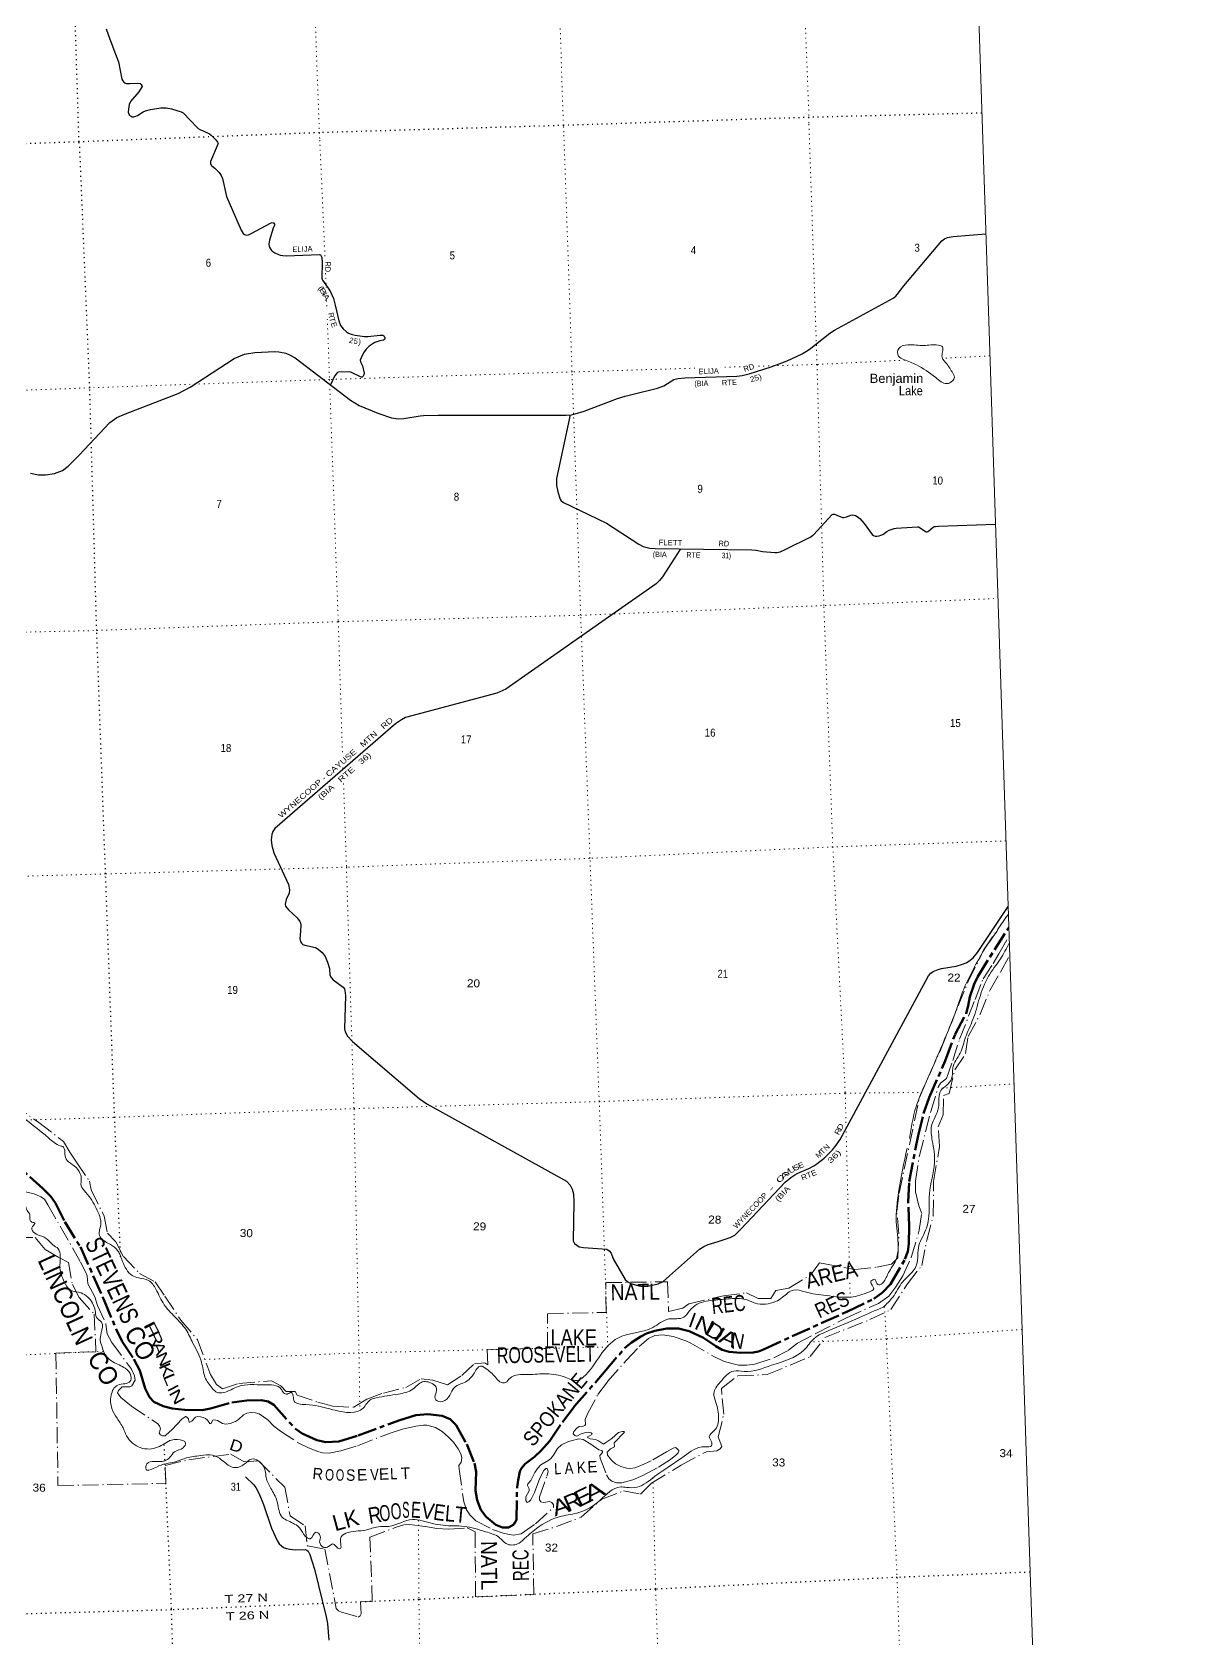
# Model space of a CAD drawing. Header units: feet. Extents: x 493183 to 745759, y 5472 to 195788.
# Drawn here: x 720451 to 745759, y 116653 to 151779 of the extents above; entities that cross this region are included whole.
import ezdxf
from ezdxf.enums import TextEntityAlignment as Align

# ---------------------------------------------------------------- set-up
doc = ezdxf.new("R2010")
doc.units = ezdxf.units.FT
doc.header["$LTSCALE"] = 70
for name, pattern in [('DOT_DASHED', [7.7, 5, -1.2, 0.3, -1.2]), ('DOTTED', [1.5, 0.3, -1.2]), ('LONG_DASH_SHORT_DASH', [9.9, 6, -1.2, 1.5, -1.2])]:
    doc.linetypes.add(name, pattern=pattern)
for name, color, linetype, lineweight in [('11', 7, 'LONG_DASH_SHORT_DASH', 60), ('29', 7, 'Continuous', 25), ('39', 7, 'Continuous', 13), ('4', 7, 'Continuous', 13), ('44', 7, 'DOT_DASHED', 13), ('6', 7, 'DOTTED', 25), ('7', 7, 'DOTTED', 13)]:
    doc.layers.add(name, color=color, linetype=linetype, lineweight=lineweight)
for name, color, linetype in [('12', 7, 'Continuous'), ('30', 7, 'Continuous'), ('41', 7, 'Continuous')]:
    doc.layers.add(name, color=color, linetype=linetype)

msp = doc.modelspace()

# ---------------------------------------------------------------- linework, layer by layer
at = {"layer": '11'}
for points in [[(735398.8, 123048.25), (735537.2, 122972.23), (735690.85, 122928.84), (735941.73, 122907.78), (736210.46, 122909.56), (736326.04, 122937.45), (736437.13, 122981.86), (738257.28, 123803.86), (738851.72, 124089.46), (739042.71, 124225.15), (739211.54, 124410.11), (739531.85, 124953.07), (739594.77, 125123.46), (739618.92, 125288.28), (739626.37, 125671.57), (739603.23, 126203.92), (739624.02, 126652.36), (739817.29, 127660.35), (739939.18, 128134.97), (740063.86, 128487.32), (740411.83, 129292.16), (740628.6, 129872.23), (740871.76, 130326.33), (740916.17, 130491.25), (740948.7, 130690.42), (741040.54, 130962.27), (741120.87, 131132.13), (741799.08, 132207.39)], [(719886.56, 127213.21), (720685.88, 126499.33), (720856.09, 126320.44), (720959.9, 126175.39), (721162.02, 125770.1), (721504.73, 125221.11), (722017.85, 124068.37), (722295.77, 123409.85), (722420.32, 123155.41), (722677.23, 122769.2), (722801.92, 122520.6), (722920.92, 122125.57), (723015.2, 121933.52), (723108.56, 121834.92), (723316.36, 121739.44), (723511.45, 121691.12), (723789.39, 121656.38), (724164.87, 121652.95), (724352.55, 121686.21), (724817.81, 121820.58), (725140.74, 121864.61), (725454.83, 121871.56), (725612.5, 121840), (725733.83, 121766.43), (726205.96, 121241.65), (726351.84, 121140.87), (726677.45, 120998.1), (726871.19, 120955.29), (727155.25, 120967.22), (727577.75, 121099.5), (728486.81, 121435.96), (728841.14, 121539.9), (729102.94, 121565.9), (729415.36, 121530.39), (729591.06, 121452.89), (729722.84, 121323.18), (729950.3, 120909.96), (730118.07, 120496.14), (730157, 120304.26), (730140.24, 119899.63), (730177.58, 119682.46), (730256.99, 119476.76), (730372.68, 119319.28), (730586.48, 119146.58), (730732.73, 119085.74), (730864.27, 119085.91), (730984.29, 119151.2), (731038.24, 119254.16), (731051.63, 119965.82), (731075.69, 120122.5), (731111.73, 120311.68), (731146.5, 120386.8), (731226.49, 120475.56), (731430.98, 120632.21), (731576.33, 120767.2), (731766.14, 120983.93), (732042.9, 121391.62), (732301.1, 121729.54), (732956.81, 122480.16), (733400.55, 123004.25), (733554, 123130.77), (733757.34, 123260.89), (733881.5, 123325.16), (734066, 123388.82), (734324.51, 123436.14), (734578.93, 123437.82), (734810.86, 123379.67), (735124.2, 123232.12), (735398.8, 123048.25)]]:
    msp.add_lwpolyline(points, dxfattribs=at)
at = {"layer": '29'}
for points in [[(722067.06, 151851.29), (722148.42, 151626.56), (722176.53, 151555.34)], [(722176.53, 151555.34), (722240.12, 151394.19), (722339.06, 151131.83), (722414.8, 150749.46), (722435.1, 150712.89), (722457.39, 150688.64), (722480.02, 150670.19), (722506.96, 150658.96), (722583.2, 150653.42), (722759.43, 150660.61), (722815.92, 150652.83), (722834.83, 150636.49), (722848.3, 150609.52), (722852.79, 150593.79), (722843.56, 150565.16), (722783.16, 150471.88), (722601.18, 150260.62), (722569.85, 150198.3), (722553.67, 150097.22), (722551.88, 150030.9), (722556.37, 150005.06), (722574.34, 149972.48), (722589.53, 149955.4)], [(722589.53, 149955.4), (722614.76, 149938.77), (722637.21, 149928.66), (722670.9, 149929.78), (722720.44, 149942.58), (722751.74, 149956.75), (722877.5, 150033.15), (722928.46, 150056.02), (723041.43, 150085.95), (723266.79, 150122.31), (723382.76, 150121.9), (723495.04, 150103.93), (723705.55, 150037.31), (723751.05, 150014.04), (723777.99, 149987.08), (723880.74, 149872.92), (724083.36, 149675.35), (724128.3, 149646.65), (724191.88, 149621.25), (724325.91, 149556.77), (724362.12, 149529.32), (724462.76, 149422.43), (724503.32, 149374.76), (724513.94, 149347.26)], [(724513.94, 149347.26), (724352.76, 148954.49), (724346.34, 148923.38), (724350.27, 148904.97), (724365.63, 148872.96), (724380.64, 148852.58), (724444.97, 148803.23), (724541.45, 148709.9), (724584.34, 148644.46), (724611.86, 148579.72), (724699.51, 148183.57), (725017.15, 147448.56), (725066.79, 147378.56), (725092.52, 147357.11), (725118.26, 147346.38), (725146.13, 147342.09), (725178.29, 147350.67), (725256, 147385.79), (725658.61, 147604.71), (725701.48, 147614.58), (725716.49, 147612.43), (725729.35, 147608.14), (725737.32, 147602.52), (725748.65, 147584.54), (725748.65, 147556.65), (725722.45, 147493.13), (725636.22, 147233.36), (725624.3, 147145.77), (725630.73, 147098.56), (725644.36, 147064.73), (725667.18, 147025.61), (725692.91, 146997.72), (725758.56, 146953.61), (725823.71, 146922.63), (725873.02, 146905.46), (725930.92, 146894.73), (726003.44, 146891.14), (726735.84, 146916.93), (726754.29, 146908.68), (726765.01, 146893.66), (726782.17, 146850.75), (726788.12, 146752.47), (726784.31, 146401.25), (726797.05, 146358.51), (726922.49, 146181.53), (726970.86, 146098.72), (727035.18, 145954.97), (727077.54, 145808.81), (727152.61, 145464.37), (727193.87, 145362.79), (727249.62, 145291.99), (727324.67, 145225.47), (727369.69, 145199.73), (727422.41, 145177.75), (727515.5, 145152.52), (727717.27, 145123.76), (727755.66, 145122.49), (727792.1, 145126.78), (728058.32, 145156.55), (728115.88, 145154.67), (728139.46, 145142.87), (728144.03, 145134.59), (728156.62, 145119.27), (728160.9, 145098.88), (728160.91, 145082.8), (728151.74, 145058.5), (728135.17, 145043.1), (728050.35, 145029.39), (728004.38, 145017.35), (727942.2, 144991.6), (727903.6, 144970.15), (727820.22, 144911.48), (727755.65, 144850), (727694.01, 144770.48), (727639.87, 144662.26), (727622.71, 144610.77), (727626.9, 144574.02), (727669.46, 144485.56), (727707.57, 144322.42), (727704.2, 144287.86), (727689.18, 144261.04), (727663.46, 144238.51), (727648.45, 144238.51), (727626.7, 144244.01), (727414.73, 144347.94), (727373.56, 144352.35), (727150.08, 144347.45), (727129.55, 144339.36), (727108.11, 144324.34), (727059.84, 144254.5), (726969.7, 144066.12)], [(720416.09, 142135.4), (720589.66, 142101.21), (720746.44, 142097.43), (720941.31, 142126.96), (721114.41, 142198.1), (721241.49, 142290.02), (721477.12, 142531.89), (722151.86, 143247.24), (722305.01, 143354.22), (722493.43, 143435.13), (723642.79, 143880.24), (723906.37, 144013.98), (724869.47, 144643), (725092.45, 144740.25), (725316.5, 144775.76), (725756.81, 144797.53), (725847.2, 144791.74), (725993.01, 144757.41), (726078.78, 144723.08), (726200.99, 144656.55), (727406.75, 143730.43), (727596.86, 143615.98), (728008.72, 143452.41), (728308.73, 143349.93), (728454.53, 143324.18), (728574.77, 143333.54), (728936.83, 143389.67), (729003.44, 143401.42), (729327.08, 143404.95), (732128.29, 143408.7), (732232.57, 143414.3), (732318.34, 143435.75), (732517.34, 143490.31), (733247.47, 143769.84), (733411.89, 143821.96), (733619.36, 143872.72), (734123.46, 143992.21), (734256.7, 144045.1), (734479.01, 144182.8), (734565.46, 144208.16), (734717.1, 144218.72), (735857.97, 144257.04), (735972.04, 144270.38), (736126.42, 144309), (736605.77, 144463.01), (736958.37, 144592.22), (737287.35, 144746.17), (737438.66, 144841.1), (737890.29, 145196.44), (737991.86, 145265.92), (739269.87, 145964.76), (739329.83, 146006.14), (739359.85, 146042.61), (739506.63, 146235.98), (740337.9, 147214.57), (740397.64, 147261.29), (740457.67, 147287.04), (740583.22, 147309.18), (741298.84, 147372)], [(732214.96, 143409.9), (731913.36, 142022.04), (731915.24, 141867.36), (731939.53, 141731.63), (731992.43, 141571.27), (732018.16, 141532.65), (732065.91, 141494.46), (732416.46, 141330.75), (733004.65, 141046), (733716.4, 140582.29), (733806.41, 140534.97), (733892.17, 140513.51), (733952.21, 140500.64), (734071.4, 140493.23), (736183.18, 140458.86), (736278.66, 140451.29), (736414.52, 140426.04), (736685.6, 140405.25), (736728.93, 140405.16), (736763.24, 140409.45), (736803.98, 140420.18), (736910.36, 140466.66), (737475.13, 140748.07), (737520.14, 140780.63), (737532.99, 140790.29), (737937.4, 141231.62), (737959.68, 141239.78), (737987.55, 141239.78), (738038.61, 141222.54), (738164.17, 141168.4), (738195.54, 141165.76), (738250.24, 141180.71), (738351.12, 141219.9), (738386.37, 141223.69), (738422.82, 141219.4), (738448.55, 141210.81), (738487.49, 141192.44), (738545.04, 141146.45), (738636.01, 141038.85), (738817.06, 140796.33), (738843.07, 140772.05), (738879.52, 140761.32), (738913.83, 140759.17), (738969.51, 140769.67), (739006.03, 140780.63), (739046.77, 140799.94), (739136.32, 140862.42), (739188.29, 140887.91), (739254.76, 140911.51), (739297.64, 140924.38), (739338.48, 140932.77), (739802.44, 140965.77), (739825.11, 140963), (739842.26, 140956.57), (739889.12, 140923.79), (739970.45, 140867.46), (739994.5, 140857.87), (740015.94, 140857.87), (740030.95, 140862.16), (740054.7, 140875.65), (740145.5, 140956.58), (740166.03, 140969.44), (740196.05, 140973.73), (740267.27, 140980.71), (741508.62, 141019.76)], [(734622.52, 140484.26), (734228.71, 139867.31), (734162.31, 139788.32), (734090.95, 139715.65), (733053.83, 138988.84)], [(733053.83, 138988.84), (730804.65, 137412.63), (730607.39, 137324.42), (728613.71, 136793.29), (728523.11, 136748.06), (728396.47, 136659.83), (725754.62, 134366.55), (725714.23, 134306.41), (725688.5, 134237.75), (725675.92, 134119.24), (725688.5, 133997.45), (725733.87, 133838.45), (726053.01, 133141.37), (726073.63, 133024.4), (726065.88, 132952.57), (726001.02, 132817.63), (725980.11, 132716.55), (725988.68, 132669.35), (726053.01, 132592.11), (726246.06, 132419.35), (726306.02, 132332.5), (726318.89, 132306.75), (726326.51, 132256.36), (726314.84, 132123), (726304.92, 131953.53), (726318.89, 131899.1), (726336.04, 131864.77), (726370.35, 131834.73), (726412.26, 131818.01), (726644.48, 131767.14), (726704.84, 131729.6), (726790.96, 131655.69), (726854.93, 131570.83), (726910.68, 131446.39), (726951.03, 131305.51), (726958.03, 131161.01), (726987.87, 131111.69), (727031.26, 131064.05), (727246.62, 130903.7), (727279.48, 130862.8), (727288.06, 130824.18), (727298.37, 130709.11), (727276.91, 129987.85), (727292.35, 129923.05), (727343.8, 129830.79), (727453.58, 129710.92), (728908.72, 128463.18), (729076.31, 128346.06), (732134.24, 126657.24), (732211.11, 126569.55), (732257.41, 126486.29), (732288.3, 126385.03), (732295.16, 126206.52), (732280.21, 125350.79), (732309.74, 125299.38), (732357.16, 125260.04), (732408.37, 125226.43), (732502.64, 125210.91), (733016.54, 125169.94), (733064.5, 125138.47), (733105.16, 125087.82), (733155.82, 124957.55), (733416.15, 124507.67), (733471.89, 124460.47), (733540.51, 124421.85), (733712.04, 124370.36), (733793.52, 124357.49), (733913.6, 124366.07), (734136.59, 124417.56), (734243.8, 124464.76), (734383.08, 124585.72), (735039.82, 125173.44), (735135.78, 125232.87), (735225.84, 125271.49), (735448.91, 125340.53), (735712.81, 125426), (735809.06, 125481.76), (735945.61, 125612.54), (736915.46, 126638.2), (737037.67, 126740.82), (737125.78, 126800.34), (737189.91, 126835.59), (737427.4, 126933.1), (737539.61, 126993.44), (737601.6, 127037.28), (737763, 127160.93), (737944.67, 127341.95), (738030.43, 127444.93), (738116.18, 127566.67), (740046.7, 131146.48), (740093.15, 131203.95), (740144.61, 131242.57), (740257.42, 131289.67), (740329.01, 131304.79), (740646.96, 131361.24), (740792.15, 131401.34), (740869.34, 131431.38), (740923.96, 131467.48), (741019.44, 131542.95), (741120.18, 131660.26), (741784.5, 132666.09)], [(725115.66, 120192.42), (725296.13, 120018.1), (725338.34, 119964.03), (725416.2, 119825), (725509.73, 119588.27), (725681.99, 119069.71), (725803.7, 118804.15), (725853.62, 118728.62), (725898.65, 118683.56), (725945.82, 118649.23), (726007.87, 118625.14), (726087.33, 118610.61), (726198.42, 118602.38), (726420.07, 118603.28), (726458.28, 118593.45), (726486.15, 118567.7), (726522.03, 118495.66), (726626.35, 118172.91), (726878.53, 117131.25), (726905.5, 116987.72), (726934.28, 116624.9)]]:
    msp.add_lwpolyline(points, dxfattribs=at)
at = {"layer": '39'}
for points in [[(740590.5, 144291.66), (740450.41, 144517.15), (740342.73, 144673.09), (740351.21, 144788.26), (740351.82, 144897.14), (740257.88, 144936.57), (739941.71, 144928.83), (739594.65, 144942.31), (739397.54, 144865.66), (739386.68, 144698), (739505.86, 144625.08), (739781.78, 144502.56), (740205.64, 144225.34), (740447.51, 144095.72), (740570.64, 144153.96), (740610.39, 144235.82), (740590.5, 144291.66)], [(710480.25, 144566.28), (710709.77, 144207.88), (710849.68, 143923.92), (710974.59, 143796.74), (711140.83, 143701.07), (711381.03, 143496.81), (711497.63, 143377.44), (711511.64, 143123.86), (711587.43, 142442.79), (711719.05, 141652.56), (711834.06, 141263), (712106.6, 140606.15), (712312.33, 140279.87), (712391.02, 140020.22), (712542.16, 139956.34), (712766.96, 139985.46), (712890.09, 139979.18), (712901.68, 139931.15), (712691.41, 139888.38), (712531.11, 139794.72), (712505.78, 139574.2), (712532.73, 139036.77), (712576.75, 138790.17), (712750.39, 138458.86), (712787.29, 137861.26), (712571.88, 137276.03), (712482.66, 136843.88), (712509.88, 136169.37), (712488.87, 135747.39), (712584.95, 135318.94), (712677.09, 135144.38), (712707.24, 135082.81), (712946.41, 134910.78), (713065.22, 134785.42), (713130.26, 134511.24), (713332.59, 134229.21), (713692.57, 134060.9), (714104.27, 133914.35), (714784.43, 133818.42), (715375.43, 133737.88), (715582.82, 133679.77), (715699.37, 133562.41), (715886.75, 133499.65), (716016.17, 133485.51), (716161.9, 133401.3), (716383.58, 133273.08), (716548.14, 133102.77), (716642.22, 132994.79), (716697.64, 133091.25), (716728.88, 133251.48), (716880.83, 133290.44), (717024.48, 133208.19), (717015.37, 133113.16), (716957.19, 132976.29), (716961.24, 132847.4), (717117.67, 132743.36), (717416.98, 132710.27), (717803.5, 132659.71), (718072.92, 132615.61), (718486.6, 132662.65), (718707.38, 132691.64), (718935.66, 132609.98), (719103.99, 132447.86), (719201.56, 132164.6), (719226.18, 132022.23), (719028.1, 131655.26), (718911.24, 131397.64), (718891.88, 131308.34), (718802.23, 131210.82), (718682.89, 131096.26), (718524.1, 130569.22), (718491.75, 130251.72), (718611.16, 129914.71), (718753.76, 129737.67), (718795.32, 129505.1), (718701.29, 129290.53), (718760.71, 129131.08), (719126.49, 128842), (719584.84, 128557.78), (720117.5, 128152.89), (720818.18, 127595.94), (721065.16, 127432.21), (721134.57, 127404.11), (721167.62, 127249.9), (721214.2, 127114.26), (721369.19, 126992.03), (721503.67, 126816.77), (721525.08, 126712.6), (721521.83, 126559.28), (721627.31, 126409.33), (721853.74, 126065.54)], [(710818.31, 134137.48), (710865.4, 133985.72), (710928.93, 133695.37), (711095.2, 133406.17), (711343.25, 133272.71), (711522.92, 133391.15), (711658.52, 133373.16), (711805.46, 133186.18), (711880.28, 133113.9), (711907.67, 133011.93), (712014.44, 133013.21), (712250.27, 132947.92), (712597.53, 132863.89), (712758.32, 133005.94), (712843.58, 132986.39), (712843.54, 132859.39), (712936.91, 132838.08), (713227.16, 132836.96), (713532.38, 132808.08), (713818.3, 132687.88), (714141.69, 132722.05), (714310.67, 132860.32), (714440.14, 132973.18), (714751.94, 133119.89), (714922.88, 133195.73), (715032.37, 133110.41), (715414.53, 132749.25), (715939.33, 132338.07), (716030.51, 132258.23), (716088.34, 132213.65), (716174.98, 132214.31), (716874.41, 132018.17), (717279.31, 131895.6), (717564.64, 131922.55), (717698.6, 131892.42), (717762.3, 131725.04), (717631.96, 131511.36), (717326.68, 131092.7), (717137.04, 130713.89), (717092.34, 130468.58), (717203.17, 130276.45), (717324.33, 130012.07), (717513.51, 129699.39), (717572.24, 129562.1), (717499.64, 129499.38), (717512.5, 129346.56), (717635.14, 129227.38), (717921.7, 129022.53), (718042.28, 128840.78), (718009.1, 128613.97), (717890.15, 128422.82), (717872.74, 128271.08), (718046.83, 128310.73), (718272.49, 128505.18), (718420.08, 128618.59), (718528.26, 128446.55), (718676.16, 128164.84), (718853.69, 127966.71), (719100.41, 127811.04), (719225.97, 127599.2), (719337.21, 127136.95), (719417.15, 126966.05), (719499.45, 126912.14), (719657.16, 126703.32), (719799.82, 126524.27), (720122.69, 126318.53), (720248.16, 126237.73), (720303.98, 126128.58), (720341.62, 126020.88), (720399.08, 125923.87), (720404.95, 125801.08), (720462.72, 125758.51), (720509.47, 125745.84), (720459.46, 125669.7), (720443.3, 125606.71), (720549.52, 125497.1), (720757.92, 125406.76), (720901.34, 125268.06), (721020.96, 125181.03), (721066.47, 125015.11), (721058.33, 124760.85), (721152.44, 124459.34), (721289.13, 124278.1), (721520.86, 124214.69), (721771.82, 123988.59), (721834.51, 123788.93), (721868.7, 123662.98), (721966.24, 123573.25), (721961.43, 123341.27), (721938.3, 123179.28), (721987.71, 123017.51)], [(739633.67, 127590.11), (739774.92, 128285.96), (740001.28, 128843.3), (740315, 129567.51), (740633.92, 130350.73), (740816.71, 130858.23), (741047.06, 131329.76), (741293.5, 131769.72), (741536.87, 132120.28), (741660.75, 132316.04), (741790.26, 132491.6)], [(739055.98, 123903.24), (739262.76, 124121.3), (739481.92, 124458.69), (739710.28, 124695.55), (739786.64, 124830.97), (739833.89, 125251.74), (739918.48, 125445.87), (740047.47, 125830.87), (740064.38, 126383.76), (740178.16, 127060.61), (740128.76, 127542.91), (740112.47, 127869), (740265.24, 128266.82), (740314.01, 128639.27), (740443.23, 128760.18), (740551.87, 128894.57), (740574.8, 129127.12), (740737.64, 129460.74), (740855.81, 129805.09), (741015, 130191.02), (741159.58, 130657.14), (741358.08, 131139.03), (741616.3, 131515.92), (741811.12, 131860.45)], [(721853.74, 126065.54), (721949.55, 125709.66), (721919.69, 125569.63), (721935.88, 125439.09), (722049.9, 125337.78), (722166.81, 125272.85), (722318.03, 125142.45), (722426.22, 124905.89), (722637.36, 124599.93), (722778.18, 124543.8), (722995.63, 124486), (723156.67, 124299.46), (723336.67, 123958.27), (723572.78, 123691.39), (723807, 123420.42), (723965.73, 123114.86), (724154.04, 122701.35), (724228.84, 122373.04), (724385.42, 122135.96), (724495.29, 122038.56), (724630.37, 122036.68), (724958.73, 122169.79), (725521.9, 122205.32), (725895.59, 122114.04), (725948.52, 122033.02), (726025.97, 122005.17), (726117.7, 122036.22), (726158.42, 121958.86), (726179.96, 121850.66), (726432.27, 121773.78), (726713.46, 121740.12), (727075, 121650.49), (727688.2, 121697.64), (727855.54, 121888.27), (727973.31, 121924.17), (728452.43, 122005.48), (728773.54, 122112.16), (728980.21, 122269.74), (729107.18, 122269.63), (729282.17, 122152.05), (729285.52, 122045.31), (729259.62, 121907.43), (729370.68, 121836.26), (729553.01, 121934.63), (729646.35, 122106.85), (729706.81, 122171.21), (729865.85, 122240.63), (730099.38, 122441.37), (730255.14, 122615.52), (730390.23, 122549.13), (730602.17, 122346.01), (730707.83, 122254.53), (730796.42, 122257.26), (730898.2, 122353.14), (731290.74, 122431.78), (731695.3, 122448.3), (732117.06, 122366.57), (732394.91, 122310.64), (732497.71, 122374.29), (732875.59, 122855.67), (733250.84, 123228.11), (734017.39, 123460.41), (734370.35, 123645.71), (734695.64, 123683.97), (734820.26, 123822.89), (734989.04, 123967.2), (735395.23, 124060.38), (735759.02, 124091.77), (736084.44, 124061.49), (736255.9, 123992.2), (736702.24, 124026.13), (736856.51, 124119.6), (737095.38, 124278.17), (737346.56, 124237.54), (737810.6, 124157.11), (738353.71, 124125.5), (738753.23, 124238.63), (738847.85, 124306.06), (738832.17, 124355.97), (738786.29, 124469.47), (738829.7, 124499.03), (738867.45, 124516.32), (738914.71, 124423.03), (738960.02, 124392.18), (739053.13, 124443.43), (739173.27, 124660.83), (739330.15, 124927.75), (739382.4, 125221.09), (739342.1, 125766.76), (739392.06, 126420.1), (739575.68, 127377.38)], [(721987.71, 123017.51), (722040.46, 122878.02), (722217.1, 122708.09), (722487.54, 122567.25), (722611.71, 122399.73), (722595.18, 122284.31), (722325.71, 122201.4), (722177.57, 121977.09), (722194.73, 121687.32), (722306.12, 121477.07), (722437.78, 121263.41), (722515.83, 121088.41), (722824.23, 120829.81), (723194.63, 120843.26), (723500.07, 120999.85), (723626.66, 121011.82), (723806.5, 120932.71), (723755.23, 120832.34), (723564.54, 120743.8), (723461.56, 120621.68), (723349.01, 120547.65), (723117.85, 120528.42), (722960.12, 120481.21), (722939.82, 120357.61), (723167.95, 120409), (723370.01, 120480.66), (723583.51, 120524.65), (723822.72, 120608.64), (724131.51, 120658.49), (724395.2, 120668.64), (724627.08, 120536.7), (724853.1, 120398.53), (725086.64, 120470.25), (725246.38, 120582.03), (725511.29, 120424.9), (725574.37, 120148.64), (725688.67, 119910.25), (725812.35, 119629.82), (725917.09, 119310.5), (726044.45, 119233.79), (726301.43, 119072.39), (726430.07, 118890.89), (726526.34, 118841.45), (726656.81, 118986.59), (726750.26, 118898.76), (726735.99, 118775.34), (726826.55, 118651.13), (726904.95, 118657.58), (727025.68, 118727.84), (727135.36, 118636.47), (727178.21, 118619.65), (727193.46, 118839.86), (727308.52, 118962.36), (727743.66, 119032.24), (728015.58, 119101.11), (728251.02, 119112.41), (728768.31, 119261.43), (728974.75, 119233.53), (729437.34, 119134.92), (729895.52, 119112.78), (730362.71, 118996.16), (730669.2, 118862.49), (730814.31, 118733.91), (731064.35, 118729.54), (731188.48, 118820.06), (731475.03, 119064.77), (732024.84, 119333.74), (732405.23, 119414.02), (732860.47, 119678.05), (733316.71, 119974.37), (733443.99, 119964.19), (733673.58, 119969.26), (734057.35, 120198.83), (734706.29, 120648.26), (735159.4, 120851.75), (735301.78, 120874.29), (735301.07, 120960.95), (735251.22, 121072.31), (735361.94, 121204.75), (735458.04, 121481.89), (735399.09, 121818.75), (735352.5, 122018.91), (735491.96, 122263.11), (735788.58, 122508.13), (736016.6, 122499.04), (736616.95, 122634.5), (737327.88, 122970.94), (737547.74, 123221.66), (737868.85, 123392.85), (738536.94, 123681.59), (739055.98, 123903.24)]]:
    msp.add_spline(points, degree=3, dxfattribs=at)
at = {"layer": '4'}
msp.add_lwpolyline([(493183.04, 189004.41), (524001.53, 189703.99), (554819.03, 190445.97), (585635.48, 191230.33), (616450.81, 192057.09), (647264.99, 192926.23), (678077.93, 193837.75), (708889.59, 194791.66), (739699.91, 195787.95), (745759.19, 12310.89), (714696.49, 11306.43), (683632.43, 10344.71), (652567.07, 9425.72), (621500.49, 8549.46), (590432.73, 7715.93), (559363.85, 6925.15), (528293.91, 6177.1), (497222.97, 5471.78)], close=True, dxfattribs=at)
at = {"layer": '44'}
for points in [[(726005.92, 122064.03), (726203, 122060.95), (726242.12, 121977.98), (726697.84, 121829.63), (727024.82, 121738.94), (727486.18, 121715.36), (727767.38, 121896.24), (728130.84, 122025.84), (728621.18, 122149.96), (728958.41, 122338.89), (729206.8, 122309.65), (729530.33, 122202.76), (729844.9, 122406.94), (730119.26, 122667.94), (730345.93, 122684.13), (730409.68, 122644.24), (730400.64, 122975.43), (731714.96, 123009.28), (731717.85, 123760.43), (732999.09, 123790.07), (732989.14, 124441.26), (734341.65, 124459.22), (734361.9, 123808.21), (734672.26, 123885.85), (734809.54, 123975.43), (735567.11, 124153.74), (736067.68, 124215.95), (736321.41, 124092.48), (736596.86, 124094.35), (736705.33, 124269.02), (736991.06, 124321.49), (737473.59, 124610.07), (737665.53, 124870.11), (738438.73, 124729.17), (738915.62, 124778.48), (739239.16, 124842.35), (739373.08, 124979.76), (739398.72, 125507.05), (739350.98, 125999.48), (739405.6, 126395.28), (739846.53, 128490.48), (740291.96, 129488.91), (740911.52, 131023.99), (741251.42, 131707.23), (741789.8, 132505.75)], [(734836.29, 123125.76), (735355.39, 122822.76), (735581.99, 122715.15), (735895.06, 122635.9), (736076.96, 122634.38), (736250.57, 122659.32), (736665.15, 122795.2), (736986.49, 122961.58), (737181.05, 123117.63), (737581.68, 123329.16), (738253.87, 123672.43), (738951.47, 123987.35), (739176.88, 124141.66), (739333.48, 124349.07), (739486.07, 124589.12), (739665.65, 124987.38), (739844.65, 125585.08), (739896.92, 125953.28), (739834.83, 126120.26), (739760.34, 126428.21), (739759.54, 126658.97), (739845.9, 127219.15), (740094.53, 128180.37), (740256.18, 128717.51), (740309.19, 128799.49), (740436.49, 128905.24), (740574.72, 129296.39), (740726.06, 129760.5), (741062.26, 130629.73), (741237.47, 131082.79), (741461.61, 131416.37), (741583.58, 131630.22), (741805.84, 132019.92)], [(731394.66, 118950.94), (731911.99, 119108.18), (732451.73, 119314.43), (732902.46, 119706.34), (733380.64, 119890.29), (733749.3, 119815.16), (733988.14, 120056.8), (734635.92, 120449.76), (735190.62, 120744.95), (735419.16, 120765.23), (735494.42, 120807.18), (735524.58, 120855.41), (735450.73, 121067.72), (735568.03, 121562.14), (735526.49, 121998.61), (735524.11, 122123.08), (735874.22, 122402.88), (736520.82, 122430.16), (737462.2, 122823.64), (737779.31, 123240.87), (738761, 123631.79), (739223.84, 123851.35), (739584.06, 124414.78), (739897.86, 124811.81), (740008.95, 125368.28), (740146.93, 125903.63), (740156.68, 126653.34), (740288.67, 127415.49), (740257.32, 127848.31), (740368.7, 128111.48), (740371.98, 128531.48), (740495.1, 128576.09), (740619.58, 129094.88), (740856.54, 129446.95), (740911.8, 129818.59), (741177.95, 130312.34), (741392.47, 130844.41), (741623.7, 131244.49), (741819.86, 131595.44)], [(719593.93, 128637.74), (720595.83, 127942.51), (721135.34, 127527.97), (721278.33, 127294.04), (721420.83, 127074.16), (721705.04, 126656.47), (721737.88, 126466.79), (722027.61, 125892.59), (722094.87, 125525.35), (722280.7, 125331.14), (722446.75, 125013.66), (722797.84, 124638.55), (723142.07, 124458.07), (723352.24, 124144.19), (723700.46, 123622.32), (724067.73, 123187.52), (724347.84, 122430.16), (724478.21, 122211.85), (724610.3, 122116.15), (724970.02, 122237.58), (725679.83, 122297.27), (725885, 122182.1), (726005.92, 122064.03)], [(720206.54, 126449.16), (720498.28, 126381.88), (720644.39, 126318.92), (720719.52, 126262.34), (720797.04, 126140.23), (721510.33, 124887.89), (721618.9, 124675.16), (721652.35, 124590.56), (721669.25, 124414.7), (721818.7, 124131.76), (721818.7, 124131.76), (721879.12, 123942.8), (722064.71, 123534.45), (722087.67, 123323.06), (722193.27, 123131.72), (722620.49, 122550.83), (722687.46, 122404.93), (722699.77, 122307.61), (722632.25, 122186.52), (722588.78, 122162.17), (722421.59, 122164.06), (722340.23, 122083.35), (722317.57, 122029.85), (722393.18, 121929.76), (722621.56, 121737.8), (723190.25, 121361.23), (723232.79, 121311.88), (723258.21, 121247.94), (723227.3, 121149.55), (723258.59, 121112), (723297.2, 121088.92), (723355.38, 121089.42), (723384.17, 121110.18), (723507.6, 121220.74), (723730.42, 121464.32), (723772.59, 121495.2)], [(719580.42, 125428.86), (720519.67, 125426.49), (720732.08, 125162.91), (721046.11, 124983.36), (721242.82, 124879.94), (721332.18, 124398.98), (721478.88, 124116.97), (721807.15, 123748.48), (721846.69, 122929.45), (720971.57, 122900.43), (721014.68, 120001.87)], [(731277.45, 120008.13), (731284.66, 120040.72), (731353.31, 120117), (731437.08, 120292.39), (731496.42, 120378.48), (731571.62, 120458.32), (731743.38, 120562.46), (731786.64, 120595.37), (731844.76, 120667.46), (731935.62, 120815.3), (732024.71, 120897.41), (732174.21, 120966.27), (732398.97, 121025.75), (732496.01, 121013.83), (732665.8, 120909.23), (732838.64, 120787.23), (732901.39, 120767.45), (732921.5, 120748.28), (732917.84, 120727.37), (732859.29, 120663.85), (732865.39, 120606.56), (733003.31, 120242.23), (733059.97, 120154.59), (733126.49, 120098.55), (733224.74, 120062.06), (733345.33, 120066.9), (733584.75, 120129.88), (733803.77, 120225.49), (734142.49, 120404.77), (734404.32, 120577.29), (734523.73, 120668.71), (734572.58, 120716.36), (734589.04, 120749.9), (734586.04, 120770.07), (734545.42, 120816.81), (734513.7, 120833.27), (734467.49, 120819.75), (734319.61, 120742.09), (733980.21, 120546.48), (733760.42, 120442.54), (733622.52, 120392.15), (733531.01, 120376.54), (733444.54, 120383.66), (733320.82, 120420.89), (733205.73, 120481.18), (733114.67, 120558.98), (733027.68, 120667.9), (733027.68, 120667.9), (733018.07, 120733.07), (733093.29, 120808.41), (733180.4, 120848.58), (733174.34, 120936.46), (733174.34, 120936.46), (733399.23, 121170.2), (733388.06, 121184.64), (733355.06, 121184.96), (733267.06, 121163.64), (733126.67, 121034.74), (732992.98, 120942.89), (732942.97, 120907.13), (732831.48, 120983.06), (732766.12, 121010.93), (732646, 121028.8), (732584.43, 121058.99), (732687.01, 121120.59), (732691.02, 121137.52), (732671.92, 121154.17), (732610.6, 121170.42), (732525.93, 121158.15), (732452.3, 121138.62), (732358.82, 121083.73), (732310.76, 121096.2), (732277.52, 121133.88), (732290.32, 121186.02), (732361.22, 121261.71), (732407.06, 121293.22), (732499.15, 121300.85), (732532.43, 121313.99), (732548.74, 121342.33), (732543.57, 121447.15), (732590.95, 121573.58), (732818.11, 121994.16), (733029.12, 122277.27), (733446.09, 122748.71), (733722.25, 123042.77), (733924.8, 123216.78), (734066.63, 123283.15), (734235.28, 123301.64), (734466.72, 123261.02), (734737.65, 123168.77), (734836.29, 123125.76)], [(723772.59, 121495.2), (723808.49, 121511.98), (723825.32, 121507.17), (723849.4, 121483.38), (723867.89, 121461.7), (723875.51, 121405.9), (723885.13, 121391.39), (723899.52, 121389.34), (723943.54, 121412.01), (724022.62, 121497.9), (724069.4, 121510.94), (724134.67, 121508.78), (724189.45, 121494.36), (724243.08, 121466.97), (724283.53, 121435.99), (724336.82, 121363.75), (724354.88, 121356.08), (724397.25, 121432.87), (724432.07, 121440.22), (724505.67, 121427.42), (724615.07, 121361.84), (724688.09, 121348.15), (724782.85, 121362.77), (724896.05, 121405.3), (724964.32, 121445.06), (725069.62, 121547.24), (725146.05, 121588.79), (725242.39, 121604.44), (725333.12, 121597.13), (725412.16, 121571.81), (725603.3, 121443.21), (725736.62, 121300.03), (725879.18, 121191.44), (726269.23, 120937.52), (726488.94, 120826.87), (726693.46, 120746.05), (726796.37, 120720.99), (726946.73, 120715.87), (727200.36, 120763.18), (727564.52, 120876.19), (728299.71, 121160.14), (728547.05, 121240.6), (728836.25, 121304.61), (729005.55, 121326.24), (729079.35, 121323.9), (729266.57, 121271.61), (729416.36, 121187.48), (729555.77, 121065.06), (729660.49, 120949.63), (729763.3, 120804.51), (729822.43, 120694.59), (729842.43, 120620.61), (729840.16, 120550.57), (729833.08, 120518.42), (729779.92, 120440.86), (729782.38, 120361.44), (729887.21, 119648.99), (729946.08, 119474.53), (730017.67, 119360.99), (730153.07, 119236.2), (730515.94, 119044.22), (730768.81, 118954.56), (730973.23, 118919.08), (731144.69, 118950.11), (731453.82, 119166.16), (731847.8, 119525.05), (731845.3, 119581.84), (731814.49, 119631), (731758.28, 119653.6), (731637.26, 119634), (731569.19, 119651.81), (731539.69, 119694.12), (731542.65, 119757.31), (731703.9, 120206.69), (731728.17, 120302.81), (731720.05, 120362.11), (731706.84, 120375.5), (731683.27, 120373.59), (731638.33, 120335.76), (731552.33, 120164.55), (731433.06, 119856.03), (731351.46, 119689.17), (731308.01, 119648.15), (731271.07, 119635.54), (731241.55, 119674.41), (731240.57, 119754.74), (731281.86, 119823.34), (731317.83, 119885.85), (731312.98, 119930.62), (731277.45, 120008.13)], [(721014.68, 120001.87), (723373, 120054.07), (723358.5, 120445.68), (723872.52, 120568.78), (724793.32, 120690.31), (725088.92, 120520.13), (725401.75, 120545.45), (725973.18, 119967.32), (726089.73, 119342.69), (726417.29, 119121.43), (726466.72, 118689.26), (726847.51, 118612.56), (727100.39, 117315.79), (727148.98, 117268.66), (727211.68, 117239.44), (727575.52, 117129.98), (727623.47, 117158.17), (727643.34, 117202.73), (727631.26, 117462.71), (727887.36, 117472.38), (727831.79, 118872.98), (728429.22, 119102.11), (728578.44, 119143.92), (728697.81, 119155.86), (729050.33, 119105.67), (729294.66, 119066.28), (729552.93, 119053.44), (729963.13, 119078.22), (730132.28, 118991.91), (730143.93, 117569.07), (731419.6, 117624.67), (731394.66, 118950.94)]]:
    msp.add_lwpolyline(points, dxfattribs=at)
at = {"layer": '6'}
for points in [[(721492.34, 149249.93), (721477.32, 149379.79), (721307.49, 154700.59), (721211.56, 157896.32)], [(741211.78, 150008.27), (737433.37, 149915.76), (732069.59, 149738.98), (726729.38, 149581.13), (721477.32, 149379.79), (716224.6, 149198.59), (715814.01, 149185.83)], [(722386.08, 124998.58), (722253.1, 128045.44), (722055.54, 133375.59), (721862.27, 138697.81), (721709.84, 144003.14), (721492.34, 149249.93)], [(723985.47, 103403.6), (723828.89, 106801.51), (723652.69, 112029.51), (723496.98, 117310.55), (723337.07, 120916.82)], [(742265.21, 118109.98), (739362.34, 117995.86), (734080.19, 117738.05), (728903.85, 117511.73), (723495.73, 117286.32), (718252.44, 117138.57), (712947.35, 117097.78), (711350.99, 117016.77)]]:
    msp.add_lwpolyline(points, dxfattribs=at)
at = {"layer": '7'}
for p, q in [((726738.5, 149419.19), (726854.82, 146825.92)), ((726866.5, 146508.51), (726878.32, 146187.37)), ((726888.45, 145912.34), (726896.11, 145704.38)), ((735925.92, 144462.78), (735505.33, 144449.96)), ((741387.06, 144700.71), (740357.04, 144649.84)), ((727245.34, 135699.31), (727248.04, 135621.8)), ((740334.51, 128692.31), (741912.64, 128785.85)), ((738326.03, 124435.44), (738333.53, 124125.01))]:
    msp.add_line(p, q, dxfattribs=at)
for points in [[(736457.81, 181807.73), (736586.76, 176503.73), (736730.87, 171200), (736977.59, 165839.59), (737073.49, 160558.72), (737225.6, 155225.22), (737433.37, 149915.76), (737431.69, 149767.96)], [(725792.22, 181470.33), (725848.99, 176153.87), (726060.92, 170840.5), (726273.8, 165498.92), (726390.59, 160196.54), (726541.83, 154828.72), (726729.38, 149581.13), (726738.5, 149419.19)], [(732073.01, 149592.54), (732063.55, 149738.78), (731892.78, 155027.27), (731764.57, 160369.62), (731634.15, 165657.43), (731425.78, 170985.04), (731399.42, 171708.36)], [(737431.69, 149767.96), (737608.88, 144514.1), (737759.12, 139214.75), (737954.08, 133967.17), (738225.88, 128582.87), (738317.85, 124774.26)], [(733033.1, 123037.55), (732846.69, 128398.67), (732645.43, 133718.63), (732442.41, 139030.46), (732252.84, 144362.88), (732073.01, 149592.54)], [(726903.38, 145506.96), (726952.05, 144185.13), (727142.43, 138891.05), (727235.59, 135979.8)], [(734940.5, 144432.73), (732253.22, 144350.79), (726952.05, 144185.13), (721709.84, 144003.14), (716389.35, 143810.68), (711208.44, 143646.81)], [(739526.04, 144608.79), (737608.88, 144514.1), (736249.66, 144472.66)], [(712751.6, 138454.88), (716525.48, 138575.4), (721862.27, 138697.81), (727142.43, 138891.05), (732442.41, 139030.46), (737784.41, 139243.75), (741562.19, 139397.69)], [(727257.46, 135350.8), (727320.92, 133526.04), (727487.13, 128231.21), (727595.84, 122906.38), (727613.78, 121673.53)], [(741737.25, 134096.99), (737954.08, 133967.17), (732635.43, 133716.3), (727335.08, 133524.46), (722055.54, 133375.59), (716445.21, 133223.45)], [(720319.03, 127993.74), (722250.77, 128055.45), (727486.69, 128245.31), (732846.69, 128398.67), (738225.88, 128582.87), (739908.19, 128598.52)], [(739083.63, 123917.74), (739124.04, 123211.85), (739358.32, 117995.73), (739547.81, 112665.34), (739780.91, 107337.67), (739878.77, 103920.83)], [(742089.92, 123417.66), (739124.04, 123211.85), (737467.5, 123142.14)], [(733031.5, 123035.75), (727595.84, 122906.38), (724130.2, 122756.87)], [(722002.26, 122939.34), (718230.89, 122768.48), (712828.2, 122369.87), (711183.42, 122311.47)], [(734632.68, 103748.85), (734432.94, 107142.97), (734266.22, 112453.91), (734080.19, 117738.05), (734019.97, 120173.37)], [(728896.3, 119247.63), (728905.8, 117513.81), (728973.73, 112268.36), (729033.17, 110252.27)]]:
    msp.add_lwpolyline(points, dxfattribs=at)

# ---------------------------------------------------------------- texts
at = {"layer": '12'}
for s, rotation, width, p in [('STEVENS', 295.084, 0.8, (721594.76, 125314.4)), ('LINCOLN', 294.566, 0.9, (720563.47, 124931.11)), ('CO', 300.064, 0.95, (722449.09, 123346.28)), ('CO', 301.413, 0.95, (721640.99, 122790.72))]:
    msp.add_text(s, height=400, rotation=rotation, dxfattribs=dict(at, width=width)).set_placement(p)
at = {"layer": '30'}
for s, rotation, p in [('ELIJA', 2.017, (726361.42, 146977.68)), ('I', 300.29, (726797.76, 146021.71)), (')', 351.888, (727603.71, 144947.14)), ('ELIJA', 1.924, (735243.35, 144306.44)), ('RD', 17.812, (736136.3, 144387.19)), ('RTE', 1.924, (735695.24, 144059.74)), ('M', 41.456, (737692.09, 127196.66)), ('T', 44.897, (737770.89, 127269.76)), ('N', 44.897, (737857.26, 127353.67))]:
    msp.add_text(s, height=120, rotation=rotation, dxfattribs=at).set_placement(p, align=Align.CENTER)
for s, rotation, width, p in [('RD', 269.378, 0.8, (726856.65, 146648.87)), ('(', 305.328, 1.25, (726709.46, 146153.51)), ('B', 305.328, 1.5, (726760.04, 146082.16)), ('A', 297.106, 1.3, (726830.36, 145958.24)), ('R', 282.295, 0.85, (726932.34, 145577.61)), ('T', 283.295, 1.1, (726955.3, 145477.51)), ('E', 288.106, 1.05, (726993.63, 145361.66)), ('2', 346.836, 1.05, (727413.84, 144982.06)), ('5', 351.888, 0.95, (727517.92, 144962.42)), ('(BIA', 1.924, 0.95, (735082.04, 144040.88)), ('25)', 17.812, 1.1, (736288.06, 144161.37)), ('FLETT', 359.068, 1.05, (734404.76, 140557.81)), ('RD', 359.068, 0.8, (735571.45, 140538.82)), ('(BIA', 359.068, 0.95, (734169.38, 140301.61)), ('RTE', 359.068, 0.95, (734907.07, 140289.6)), ('31)', 359.068, 0.7, (735627.18, 140277.88)), ('WYNECOOP - CAYUSE   MTN   RD', 40.96, 1.25, (727124.83, 135653.95)), ('(BIA   RTE   36)', 40.96, 1.3, (727317, 135471.19)), ('D', 61.663, 1.2, (738171.78, 127817.24)), ('R', 61.663, 1.2, (738117.49, 127716.57)), ('36)', 44.897, 1.45, (738025.68, 127154.46)), ('A', 40.02, 1.7, (736927.58, 126735.92)), ('Y', 40.02, 1.65, (737004.12, 126804.55)), ('U', 32.902, 1.3, (737089.72, 126856.69)), ('S', 24.322, 1.2, (737181.2, 126905.5)), ('E', 24.322, 1.2, (737284.39, 126953.95)), ('RTE', 22.322, 1.1, (737452.65, 126738.08)), ('-', 46.602, 2.1, (736649.12, 126458.41)), ('(BIA', 46.602, 1.25, (736897.49, 126342.66)), ('C', 46.602, 1.6, (736849.95, 126670.8)), ('WYNECOOP', 46.602, 1.05, (736192.92, 125974.56))]:
    msp.add_text(s, height=120, rotation=rotation, dxfattribs=dict(at, width=width)).set_placement(p, align=Align.CENTER)
at = {"layer": '41'}
for s, width, p in [('Benjamin', 1.05, (738761.29, 144110.27)), ('Lake', 0.9, (739399.13, 143839.54))]:
    msp.add_text(s, height=200, dxfattribs=dict(at, width=width)).set_placement(p)
for s, rotation, width, p in [('F', 296.87, 1.7, (722951.24, 123365.23)), ('R', 295.767, 1.35, (723042.57, 123164.57)), ('A', 293.651, 1.3, (723117.98, 122956.7)), ('N', 295.526, 1.25, (723207.83, 122713.81)), ('K', 292.274, 1.3, (723269.43, 122489.56)), ('L', 292.696, 1.35, (723354.42, 122278.56)), ('I', 297.801, 1.15, (723421.78, 122075.63)), ('N', 299.215, 1.35, (723508.54, 121884.52)), ('D', 342.156, 1.15, (724877.31, 120752.09)), ('L', 2.491, 0.85, (731945.88, 120252.32)), ('A', 2.491, 0.85, (732192.32, 120262)), ('K', 2.491, 0.9, (732462.93, 120276.48)), ('R', 354.702, 0.95, (726685.2, 120137.53)), ('O', 357.367, 0.75, (726947.96, 120114.6)), ('O', 359.669, 0.7, (727181.29, 120109.61)), ('S', 359.669, 0.9, (727413.32, 120108.36)), ('V', 2.491, 0.85, (727941.24, 120122.04)), ('L', 2.491, 0.85, (728360.47, 120141.11))]:
    msp.add_text(s, height=250, rotation=rotation, dxfattribs=dict(at, width=width)).set_placement(p, align=Align.CENTER)
for s, rotation, p in [('E', 2.491, (732704.53, 120290.99)), ('E', 1.727, (727666.35, 120114.28)), ('E', 2.491, (728148.07, 120131.87)), ('T', 2.491, (728616.19, 120149.92))]:
    msp.add_text(s, height=250, rotation=rotation, dxfattribs=at).set_placement(p, align=Align.CENTER)
at = {"layer": '44'}
for s, height, rotation, width, p in [('AREA', 350, 13.882, 0.9, (737408.06, 124303.43)), ('NATL', 350, 0.761, 0.9, (733097.99, 124055.16)), ('REC', 350, 6.245, 0.75, (735323.76, 123753.01)), ('RES', 325, 24.662, 0.85, (737657.82, 123655.85)), ('N', 325, 334.544, 1.25, (734900.66, 123446.77)), ('LAKE', 350, 0.308, 0.85, (731782.7, 123066.12)), ('D', 325, 328.806, 1.2, (735131.36, 123330.24)), ('I', 325, 326.171, 1.4, (735321.52, 123219.87)), ('A', 325, 335.729, 1.35, (735436.98, 123150.71)), ('N', 325, 348.889, 0.95, (735691.86, 123041.73)), ('ROOSEVELT', 350, 1.053, 0.75, (730612.46, 122675.33)), ('SPOKANE', 325, 50.259, 0.9, (731400.69, 120835.05)), ('REC', 350, 91.071, 0.7, (731312.79, 117920.06))]:
    msp.add_text(s, height=height, rotation=rotation, dxfattribs=dict(at, width=width)).set_placement(p)
msp.add_text('I', height=325, rotation=340.057, dxfattribs=at).set_placement((734773.96, 123489.92))
for s, rotation, width, p in [('R', 22.913, 1.1, (732333.5, 119495.46)), ('E', 26.007, 1.2, (732574.44, 119605.99)), ('A', 27.007, 1.4, (732813.14, 119722.98)), ('R', 9.712, 0.85, (727970.8, 119190.64)), ('O', 5.712, 0.65, (728177.71, 119229.27)), ('O', 5.712, 0.65, (728422.91, 119269.32)), ('S', 0.712, 0.5, (728622.93, 119299.11)), ('E', 357.397, 0.7, (728835.29, 119298.95)), ('V', 352.842, 0.9, (729081.2, 119277.55)), ('E', 352.154, 0.8, (729332.03, 119243.82)), ('L', 355.457, 0.85, (729575.81, 119217.23)), ('T', 354.457, 0.9, (729805.65, 119191.79)), ('A', 17.913, 1.2, (732057.83, 119385.78)), ('NATL', 270.469, 0.9, (730265.07, 118253.14))]:
    msp.add_text(s, height=350, rotation=rotation, dxfattribs=dict(at, width=width)).set_placement(p, align=Align.CENTER)
msp.add_text('LK', height=350, rotation=15.082, dxfattribs=at).set_placement((727350.01, 119077.49), align=Align.CENTER)
at = {"layer": '6', "width": 1.35}
for s, p in [('T 27 N', (724660.23, 117434.94)), ('T 26 N', (724689.5, 117056.61))]:
    msp.add_text(s, height=175, rotation=2.387, dxfattribs=at).set_placement(p)
at = {"layer": '7'}
for s, width, p in [('5', 0.9, (729634.75, 146810.08)), ('4', 0.9, (734905.32, 146925.7)), ('3', 0.9, (739795.75, 146978.26)), ('6', 0.9, (724302.16, 146649.95)), ('10', 0.9, (740243.42, 141888.58)), ('8', 0.9, (729725.68, 141535.72)), ('9', 0.9, (735051.53, 141708.15)), ('7', 0.9, (724537.12, 141376.77)), ('15', 0.9, (740631.83, 136588.37)), ('17', 0.9, (729937.9, 136229.01)), ('16', 0.9, (735270.96, 136377.5)), ('18', 0.9, (724685.84, 136041.79)), ('20', 1.1, (730097.53, 130897.82)), ('21', 0.85, (735544.12, 131105.3)), ('22', 1.1, (740601.78, 131021.93)), ('19', 0.9, (724830.05, 130752.64)), ('27', 1.1, (740927, 125965.31)), ('29', 1.1, (730231.68, 125583.18)), ('28', 1.1, (735372.82, 125731.04)), ('30', 1.1, (725132.19, 125436.31)), ('33', 1.1, (736769.58, 120422.69)), ('34', 1.1, (741738.53, 120624.03)), ('36', 1.1, (720602.97, 119870.86)), ('31', 0.85, (724901.49, 119890.63)), ('32', 1.1, (731801.21, 118560.38))]:
    msp.add_text(s, height=175, rotation=359, dxfattribs=dict(at, width=width)).set_placement(p, align=Align.CENTER)

doc.saveas('drawing.dxf')
